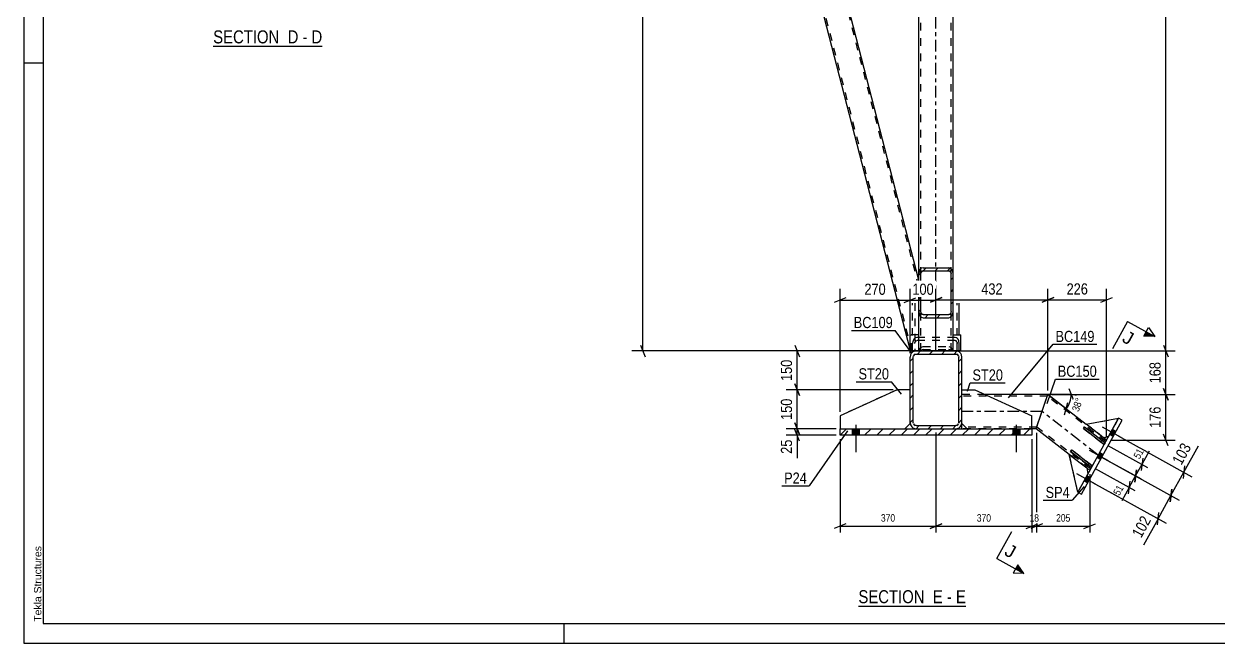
# Model space of a CAD drawing. Header units: millimetres. Extents: x -167 to 1022, y -666 to 175.
# Drawn here: x -166.9 to 140.4, y -666.2 to -507 of the extents above; entities that cross this region are included whole.
import ezdxf

# ---------------------------------------------------------------- set-up
doc = ezdxf.new("R2010")
doc.units = ezdxf.units.MM
doc.linetypes.add('DXK_LINE_DOT2', pattern=[3.9198, 1.9599, -1.9599])
doc.linetypes.add('DXK_LINE_DOT3', pattern=[5.9187, 2.979, -0.9799, 0.9799, -0.9799])
doc.styles.add('Arial', font='ARIAL.TTF', dxfattribs={"height": 0.2})
doc.styles.add('Arial Narrow', font='ARIALN.TTF', dxfattribs={"height": 0.2})

# ---------------------------------------------------------------- blocks, each defined once
blk = doc.blocks.new('Unknown-389677493-14088')
at = {"color": 5, "linetype": 'Continuous'}
for p, q in [((-166.9, 174.83), (-166.9, -666.17)), ((-161.9, 169.83), (-161.9, -661.17)), ((-161.9, -517.17), (-166.9, -517.17)), ((-161.9, -661.17), (1017.1, -661.17)), ((-27.9, -666.17), (-27.9, -661.17)), ((-166.9, -666.17), (1022.1, -666.17))]:
    blk.add_line(p, q, dxfattribs=at)
at = {"color": 174, "linetype": 'Continuous', "style": 'Arial'}
blk.add_text('Tekla Structures', height=1.9102, rotation=90, dxfattribs=at).set_placement((-162.4, -660.67))
blk = doc.blocks.new('Unknown-389677493-15 - 44726')
at = {"color": 6, "linetype": 'Continuous'}
blk.add_line((-118.19, -512.79), (-90.12, -512.79), dxfattribs=at)
at = {"color": 0, "linetype": 'Continuous'}
blk.add_wipeout([(-100.08, -512.04), (-100.08, -508.54), (-118.19, -508.54), (-118.19, -512.04)], dxfattribs=at)
at = {"color": 7, "linetype": 'Continuous', "style": 'Arial Narrow'}
blk.add_text('SECTION ', height=3.34, dxfattribs=at).set_placement((-118.19, -512.04))
at = {"color": 0, "linetype": 'Continuous'}
blk.add_wipeout([(-96.26, -512.04), (-96.26, -508.54), (-99.03, -508.54), (-99.03, -512.04)], dxfattribs=at)
blk.add_wipeout([(-93.94, -512.04), (-93.94, -508.54), (-95.21, -508.54), (-95.21, -512.04)], dxfattribs=at)
at = {"color": 7, "linetype": 'Continuous', "style": 'Arial Narrow'}
blk.add_text('D', height=3.34, dxfattribs=at).set_placement((-99.03, -512.04))
at = {"color": 0, "linetype": 'Continuous'}
blk.add_wipeout([(-90.12, -512.04), (-90.12, -508.54), (-92.89, -508.54), (-92.89, -512.04)], dxfattribs=at)
at = {"color": 7, "linetype": 'Continuous', "style": 'Arial Narrow'}
for s, p in [('D', (-92.89, -512.04)), ('-', (-95.21, -512.04))]:
    blk.add_text(s, height=3.34, dxfattribs=at).set_placement(p)
blk = doc.blocks.new('Unknown-389677493-16 - 45052')
at = {"color": 6, "linetype": 'Continuous'}
blk.add_line((47.81, -656.67), (75.46, -656.67), dxfattribs=at)
at = {"color": 0, "linetype": 'Continuous'}
blk.add_wipeout([(65.92, -655.92), (65.92, -652.42), (47.81, -652.42), (47.81, -655.92)], dxfattribs=at)
at = {"color": 7, "linetype": 'Continuous', "style": 'Arial Narrow'}
blk.add_text('SECTION ', height=3.34, dxfattribs=at).set_placement((47.81, -655.92))
at = {"color": 0, "linetype": 'Continuous'}
blk.add_wipeout([(69.52, -655.92), (69.52, -652.42), (66.97, -652.42), (66.97, -655.92)], dxfattribs=at)
blk.add_wipeout([(71.85, -655.92), (71.85, -652.42), (70.57, -652.42), (70.57, -655.92)], dxfattribs=at)
at = {"color": 7, "linetype": 'Continuous', "style": 'Arial Narrow'}
blk.add_text('E', height=3.34, dxfattribs=at).set_placement((66.97, -655.92))
at = {"color": 0, "linetype": 'Continuous'}
blk.add_wipeout([(75.46, -655.92), (75.46, -652.42), (72.9, -652.42), (72.9, -655.92)], dxfattribs=at)
at = {"color": 7, "linetype": 'Continuous', "style": 'Arial Narrow'}
for s, p in [('-', (70.57, -655.92)), ('E', (72.9, -655.92))]:
    blk.add_text(s, height=3.34, dxfattribs=at).set_placement(p)
blk = doc.blocks.new('Part-389677493-45056 - 45052')
at = {"linetype": 'Continuous'}
h = blk.add_hatch(dxfattribs=at)
h.set_pattern_fill('', scale=0.7, style=0, pattern_type=0)
h.set_pattern_definition([(45, (63.372, -580.9843), (-1.57154, 1.57154), [])])
h.paths.add_polyline_path([(63.37, -571.25), (63.37, -580.98), (63.45, -581.58), (63.68, -582.09), (64.03, -582.42), (64.44, -582.54), (71.11, -582.54), (71.51, -582.42), (71.86, -582.09), (72.09, -581.58), (72.17, -580.98), (72.17, -571.25), (72.09, -570.66), (71.86, -570.15), (71.51, -569.81), (71.11, -569.7), (64.44, -569.7), (64.03, -569.81), (63.68, -570.15), (63.45, -570.66)])
h.paths.add_polyline_path([(64.06, -570.7), (64.23, -570.53), (64.44, -570.47), (71.11, -570.47), (71.31, -570.53), (71.48, -570.7), (71.6, -570.96), (71.64, -571.25), (71.64, -580.98), (71.6, -581.28), (71.48, -581.53), (71.31, -581.7), (71.11, -581.76), (64.44, -581.76), (64.23, -581.7), (64.06, -581.53), (63.95, -581.28), (63.91, -580.98), (63.91, -571.25), (63.95, -570.96)])
at = {"color": 2, "linetype": 'Continuous'}
for p, q in [((63.45, -570.66), (63.37, -571.25)), ((63.37, -580.98), (63.37, -571.25)), ((63.91, -571.25), (63.95, -570.96)), ((63.91, -580.98), (63.91, -571.25)), ((64.44, -569.7), (64.03, -569.81)), ((64.23, -570.53), (64.44, -570.47)), ((64.44, -569.7), (71.11, -569.7)), ((64.44, -570.47), (71.11, -570.47)), ((71.51, -569.81), (71.11, -569.7)), ((71.11, -570.47), (71.31, -570.53)), ((71.6, -570.96), (71.64, -571.25)), ((71.64, -580.98), (71.64, -571.25)), ((72.17, -571.25), (72.09, -570.66)), ((72.17, -580.98), (72.17, -571.25)), ((63.37, -591.08), (63.37, -580.98)), ((63.37, -580.98), (63.45, -581.58)), ((63.95, -581.28), (63.91, -580.98)), ((64.03, -582.42), (64.44, -582.54)), ((64.44, -581.76), (64.23, -581.7)), ((64.44, -581.76), (71.11, -581.76)), ((64.44, -582.54), (71.11, -582.54)), ((71.31, -581.7), (71.11, -581.76)), ((71.11, -582.54), (71.51, -582.42)), ((71.64, -580.98), (71.6, -581.28)), ((72.09, -581.58), (72.17, -580.98)), ((72.17, -591.08), (72.17, -580.98))]:
    blk.add_line(p, q, dxfattribs=at)
at = {"color": 7, "linetype": 'DXK_LINE_DOT2'}
for p, q in [((63.37, -580.98), (63.37, -571.25)), ((63.91, -591.08), (63.91, -571.25)), ((71.64, -591.08), (71.64, -571.25)), ((72.17, -580.98), (72.17, -571.25)), ((63.37, -591.08), (72.17, -591.08)), ((63.43, -591.08), (63.45, -590.94)), ((64.06, -590.98), (64.02, -591.08)), ((64.03, -590.1), (64.44, -589.98)), ((64.23, -590.82), (64.06, -590.98)), ((64.44, -590.76), (64.23, -590.82)), ((64.44, -589.98), (71.11, -589.98)), ((64.44, -590.76), (71.11, -590.76)), ((71.11, -589.98), (71.51, -590.1)), ((71.31, -590.82), (71.11, -590.76)), ((71.48, -590.98), (71.31, -590.82)), ((71.53, -591.08), (71.48, -590.98)), ((72.09, -590.94), (72.11, -591.08))]:
    blk.add_line(p, q, dxfattribs=at)
at = {"color": 2, "linetype": 'Continuous'}
for centre, radius, start, end in [((64.83, -570.98), 1.42, 124.4664, 166.7051), ((64.64, -571.12), 0.709, 124.4664, 166.7051), ((70.91, -571.12), 0.709, 13.2949, 55.5336), ((70.71, -570.98), 1.42, 13.2949, 55.5336), ((64.83, -581.25), 1.42, 193.2949, 235.5336), ((64.64, -581.12), 0.709, 193.2949, 235.5336), ((70.91, -581.12), 0.709, 304.4664, 346.7051), ((70.71, -581.25), 1.42, 304.4664, 346.7051)]:
    blk.add_arc(centre, radius, start, end, dxfattribs=at)
at = {"color": 7, "linetype": 'DXK_LINE_DOT2'}
for centre, start, end in [((64.83, -591.26), 124.4664, 166.7051), ((70.71, -591.26), 13.2949, 55.5336)]:
    blk.add_arc(centre, 1.42, start, end, dxfattribs=at)
blk = doc.blocks.new('Part-389677493-45142 - 45052')
at = {"color": 2, "linetype": 'Continuous'}
for p, q in [((114.74, -608.41), (104.26, -627.37)), ((105.2, -627.89), (115.68, -608.92)), ((115.68, -608.92), (114.74, -608.41)), ((104.26, -627.37), (105.2, -627.89))]:
    blk.add_line(p, q, dxfattribs=at)
blk = doc.blocks.new('Part-389677493-45078 - 45052')
at = {"color": 7, "linetype": 'DXK_LINE_DOT2'}
for p, q in [((61.77, -591.08), (61.77, -578.82)), ((62.31, -578.82), (62.31, -591.08)), ((73.24, -591.08), (73.24, -578.82)), ((61.85, -588.6), (61.77, -589.2)), ((62.31, -589.2), (62.35, -588.9)), ((62.84, -587.64), (62.43, -587.76)), ((62.63, -588.48), (62.84, -588.42)), ((72.71, -587.64), (62.84, -587.64)), ((72.71, -588.42), (62.84, -588.42)), ((73.11, -587.76), (72.71, -587.64)), ((72.71, -588.42), (72.91, -588.48)), ((73.2, -588.9), (73.24, -589.2)), ((73.77, -589.2), (73.69, -588.6)), ((73.77, -591.08), (73.77, -586.98)), ((62.31, -591.08), (61.77, -591.08)), ((73.77, -591.08), (73.24, -591.08))]:
    blk.add_line(p, q, dxfattribs=at)
at = {"color": 2, "linetype": 'Continuous'}
blk.add_line((73.77, -586.98), (73.77, -578.82), dxfattribs=at)
at = {"color": 7, "linetype": 'DXK_LINE_DOT2'}
for centre, radius, start, end in [((63.23, -588.93), 1.42, 124.4664, 166.7051), ((63.04, -589.06), 0.709, 124.4664, 166.7051), ((72.51, -589.06), 0.709, 13.2949, 55.5336), ((72.31, -588.93), 1.42, 13.2949, 55.5336)]:
    blk.add_arc(centre, radius, start, end, dxfattribs=at)
blk = doc.blocks.new('Part-389677493-45132 - 45052')
at = {"color": 7, "linetype": 'DXK_LINE_DOT2'}
for p, q in [((80.41, -602.28), (74.44, -602.28)), ((74.44, -602.34), (74.44, -602.28)), ((74.44, -609.75), (74.44, -602.28)), ((96.44, -602.68), (74.44, -602.68)), ((74.44, -610.84), (74.44, -610.28)), ((93.7, -610.68), (74.44, -610.68)), ((92.44, -611.08), (74.44, -611.08))]:
    blk.add_line(p, q, dxfattribs=at)
at = {"color": 2, "linetype": 'Continuous'}
for p, q in [((96.58, -602.28), (80.41, -602.28)), ((93.57, -611.08), (96.58, -602.28)), ((74.44, -610.28), (74.44, -609.75)), ((74.44, -611.02), (74.44, -610.28)), ((74.44, -611.08), (74.44, -611.02)), ((93.57, -611.08), (92.44, -611.08))]:
    blk.add_line(p, q, dxfattribs=at)
at = {"color": 7, "linetype": 'DXK_LINE_DOT3'}
blk.add_line((95.07, -606.68), (74.44, -606.68), dxfattribs=at)
blk = doc.blocks.new('Part-389677493-45068 - 45052')
at = {"color": 7, "linetype": 'DXK_LINE_DOT2'}
for p, q in [((72.17, -398.41), (63.37, -398.41)), ((63.37, -418.24), (63.37, -398.41)), ((63.91, -591.08), (63.91, -398.41)), ((71.64, -591.08), (71.64, -398.41)), ((72.17, -418.24), (72.17, -398.41)), ((63.37, -591.08), (63.37, -571.25)), ((72.17, -591.08), (72.17, -571.25)), ((72.17, -591.08), (63.37, -591.08))]:
    blk.add_line(p, q, dxfattribs=at)
at = {"color": 7, "linetype": 'DXK_LINE_DOT3'}
blk.add_line((67.77, -591.08), (67.77, -398.41), dxfattribs=at)
at = {"color": 2, "linetype": 'Continuous'}
for p, q in [((63.37, -571.25), (63.37, -418.24)), ((72.17, -571.25), (72.17, -418.24))]:
    blk.add_line(p, q, dxfattribs=at)
blk = doc.blocks.new('Part-389677493-45131 - 45052')
at = {"linetype": 'Continuous'}
h = blk.add_hatch(dxfattribs=at)
h.set_pattern_fill('', scale=0.7, style=0, pattern_type=0)
h.set_pattern_definition([(45, (43.1054, -612.7451), (-1.57154, 1.57154), [])])
h.paths.add_polyline_path([(43.11, -611.08), (43.11, -612.75), (92.44, -612.75), (92.44, -611.08)])
at = {"color": 2, "linetype": 'Continuous'}
for p, q in [((43.11, -612.75), (43.11, -611.08)), ((43.11, -611.08), (92.44, -611.08)), ((92.44, -611.08), (92.44, -612.75)), ((92.44, -612.75), (43.11, -612.75))]:
    blk.add_line(p, q, dxfattribs=at)
blk = doc.blocks.new('Part-389677493-45133 - 45052')
at = {"color": 2, "linetype": 'Continuous'}
for p, q in [((93.84, -610.28), (96.58, -602.28)), ((96.58, -602.28), (106.39, -609.9)), ((93.57, -611.08), (93.59, -611.02)), ((102.08, -617.7), (93.57, -611.08)), ((93.59, -611.02), (93.84, -610.28)), ((111.66, -613.99), (110.87, -613.38)), ((107.35, -621.79), (106.56, -621.17))]:
    blk.add_line(p, q, dxfattribs=at)
at = {"color": 7, "linetype": 'DXK_LINE_DOT2'}
for p, q in [((111.46, -614.35), (96.44, -602.68)), ((93.84, -610.28), (93.65, -610.84)), ((107.55, -621.43), (93.7, -610.68)), ((110.87, -613.38), (106.39, -609.9)), ((107.35, -621.79), (111.66, -613.99)), ((106.56, -621.17), (102.08, -617.7))]:
    blk.add_line(p, q, dxfattribs=at)
at = {"color": 7, "linetype": 'DXK_LINE_DOT3'}
blk.add_line((109.5, -617.89), (95.07, -606.68), dxfattribs=at)
blk = doc.blocks.new('Part-389677493-45134 - 45052')
at = {"color": 2, "linetype": 'Continuous'}
for p, q in [((106.39, -609.9), (114.74, -608.41)), ((110.87, -613.38), (106.39, -609.9)), ((112.14, -613.12), (114.74, -608.41)), ((110.87, -613.38), (112.14, -613.12))]:
    blk.add_line(p, q, dxfattribs=at)
blk = doc.blocks.new('Part-389677493-45135 - 45052')
at = {"color": 2, "linetype": 'Continuous'}
for p, q in [((104.26, -627.37), (102.08, -617.7)), ((102.08, -617.7), (106.56, -621.17)), ((106.86, -622.66), (104.26, -627.37)), ((106.56, -621.17), (106.86, -622.66))]:
    blk.add_line(p, q, dxfattribs=at)
blk = doc.blocks.new('Part-389677493-45136 - 45052')
at = {"color": 7, "linetype": 'DXK_LINE_DOT2'}
for p, q in [((106.39, -609.9), (114.74, -608.41)), ((110.87, -613.38), (106.39, -609.9)), ((114.74, -608.41), (112.14, -613.12)), ((112.14, -613.12), (110.87, -613.38))]:
    blk.add_line(p, q, dxfattribs=at)
blk = doc.blocks.new('Part-389677493-45137 - 45052')
at = {"color": 7, "linetype": 'DXK_LINE_DOT2'}
for p, q in [((102.08, -617.7), (106.56, -621.17)), ((104.26, -627.37), (102.08, -617.7)), ((106.86, -622.66), (104.26, -627.37)), ((106.56, -621.17), (106.86, -622.66))]:
    blk.add_line(p, q, dxfattribs=at)
blk = doc.blocks.new('Part-389677493-45138 - 45052')
at = {"color": 7, "linetype": 'DXK_LINE_DOT2'}
for p, q in [((106.01, -610.59), (105.69, -611.01)), ((105.69, -611.01), (110.95, -615.1)), ((111.28, -614.68), (106.01, -610.59)), ((110.16, -614.48), (110.49, -614.06)), ((110.95, -615.1), (111.28, -614.68))]:
    blk.add_line(p, q, dxfattribs=at)
blk = doc.blocks.new('Part-389677493-45139 - 45052')
at = {"color": 7, "linetype": 'DXK_LINE_DOT2'}
for p, q in [((102.72, -616.54), (102.4, -616.96)), ((102.4, -616.96), (107.66, -621.05)), ((107.99, -620.63), (102.72, -616.54)), ((106.87, -620.44), (107.2, -620.02)), ((107.66, -621.05), (107.99, -620.63))]:
    blk.add_line(p, q, dxfattribs=at)
blk = doc.blocks.new('Part-389677493-45140 - 45052')
at = {"color": 2, "linetype": 'Continuous'}
for p, q in [((105.69, -611.01), (106.01, -610.59)), ((110.95, -615.1), (105.69, -611.01)), ((106.01, -610.59), (111.28, -614.68)), ((111.28, -614.68), (110.95, -615.1))]:
    blk.add_line(p, q, dxfattribs=at)
at = {"color": 7, "linetype": 'DXK_LINE_DOT2'}
blk.add_line((110.16, -614.48), (110.49, -614.06), dxfattribs=at)
blk = doc.blocks.new('Part-389677493-45141 - 45052')
at = {"color": 2, "linetype": 'Continuous'}
for p, q in [((102.4, -616.96), (102.72, -616.54)), ((107.66, -621.05), (102.4, -616.96)), ((102.72, -616.54), (107.99, -620.63)), ((107.99, -620.63), (107.66, -621.05))]:
    blk.add_line(p, q, dxfattribs=at)
at = {"color": 7, "linetype": 'DXK_LINE_DOT2'}
blk.add_line((106.87, -620.44), (107.2, -620.02), dxfattribs=at)
blk = doc.blocks.new('Part-389677493-45143 - 45052')
at = {"color": 2, "linetype": 'Continuous'}
for p, q in [((74.44, -601.08), (77.77, -601.08)), ((77.77, -601.08), (92.44, -607.75)), ((92.44, -611.08), (92.44, -607.75)), ((74.44, -609.75), (74.44, -609.48)), ((75.77, -611.08), (74.44, -609.75))]:
    blk.add_line(p, q, dxfattribs=at)
at = {"color": 7, "linetype": 'DXK_LINE_DOT2'}
for p, q in [((74.44, -609.48), (74.44, -601.08)), ((92.44, -611.08), (75.77, -611.08))]:
    blk.add_line(p, q, dxfattribs=at)
blk = doc.blocks.new('Part-389677493-45146 - 45052')
at = {"color": 2, "linetype": 'Continuous'}
for p, q in [((57.77, -601.08), (43.11, -607.75)), ((61.11, -601.08), (57.77, -601.08)), ((43.11, -607.75), (43.11, -611.08)), ((61.11, -609.75), (59.77, -611.08)), ((61.11, -609.48), (61.11, -609.75))]:
    blk.add_line(p, q, dxfattribs=at)
at = {"color": 7, "linetype": 'DXK_LINE_DOT2'}
for p, q in [((61.11, -609.48), (61.11, -601.08)), ((43.11, -611.08), (59.77, -611.08))]:
    blk.add_line(p, q, dxfattribs=at)
blk = doc.blocks.new('Bolt-389677493-45224 - 45052')
at = {"linetype": 'Continuous'}
blk.add_hatch(color=1, dxfattribs=at).paths.add_polyline_path([(46.21, -612.75), (48.01, -612.75), (48.01, -611.08), (46.21, -611.08)])
blk.add_hatch(color=1, dxfattribs=at).paths.add_polyline_path([(46.21, -612.75), (48.01, -612.75), (48.01, -611.08), (46.21, -611.08)])
blk.add_hatch(color=1, dxfattribs=at).paths.add_polyline_path([(46.21, -612.75), (48.01, -612.75), (48.01, -611.08), (46.21, -611.08)])
at = {"color": 1, "linetype": 'Continuous'}
for p, q in [((46.21, -611.08), (46.21, -612.75)), ((46.21, -611.08), (46.21, -612.75)), ((46.21, -611.08), (46.21, -612.75)), ((47.11, -610.08), (47.11, -617.08)), ((47.11, -610.08), (47.11, -617.08)), ((47.11, -610.08), (47.11, -617.08)), ((48.01, -611.08), (48.01, -612.75)), ((48.01, -611.08), (48.01, -612.75)), ((48.01, -611.08), (48.01, -612.75))]:
    blk.add_line(p, q, dxfattribs=at)
blk = doc.blocks.new('Part-389677493-45160 - 45052')
at = {"color": 2, "linetype": 'Continuous'}
for p, q in [((72.17, -586.98), (74.17, -586.98)), ((74.17, -591.08), (74.17, -586.98)), ((74.17, -591.08), (72.84, -591.08))]:
    blk.add_line(p, q, dxfattribs=at)
at = {"color": 7, "linetype": 'DXK_LINE_DOT2'}
for p, q in [((72.17, -591.08), (72.17, -586.98)), ((72.84, -591.08), (72.17, -591.08))]:
    blk.add_line(p, q, dxfattribs=at)
blk = doc.blocks.new('Part-389677493-45161 - 45052')
at = {"color": 7, "linetype": 'DXK_LINE_DOT2'}
for p, q in [((61.37, -591.08), (61.37, -586.98)), ((63.37, -586.98), (61.37, -586.98)), ((63.37, -591.08), (63.37, -586.98)), ((63.37, -591.08), (61.37, -591.08))]:
    blk.add_line(p, q, dxfattribs=at)
blk = doc.blocks.new('Bolt-389677493-45225 - 45052')
at = {"linetype": 'Continuous'}
blk.add_hatch(color=1, dxfattribs=at).paths.add_polyline_path([(87.54, -612.75), (89.34, -612.75), (89.34, -611.08), (87.54, -611.08)])
blk.add_hatch(color=1, dxfattribs=at).paths.add_polyline_path([(87.54, -612.75), (89.34, -612.75), (89.34, -611.08), (87.54, -611.08)])
blk.add_hatch(color=1, dxfattribs=at).paths.add_polyline_path([(87.54, -612.75), (89.34, -612.75), (89.34, -611.08), (87.54, -611.08)])
at = {"color": 1, "linetype": 'Continuous'}
for p, q in [((87.54, -611.08), (87.54, -612.75)), ((87.54, -611.08), (87.54, -612.75)), ((87.54, -611.08), (87.54, -612.75)), ((88.44, -610.08), (88.44, -617.08)), ((88.44, -610.08), (88.44, -617.08)), ((88.44, -610.08), (88.44, -617.08)), ((89.34, -611.08), (89.34, -612.75)), ((89.34, -611.08), (89.34, -612.75)), ((89.34, -611.08), (89.34, -612.75))]:
    blk.add_line(p, q, dxfattribs=at)
blk = doc.blocks.new('Part-389677493-63100 - 45052')
at = {"color": 2, "linetype": 'Continuous'}
for p, q in [((19.05, -401.1), (13.52, -403.12)), ((63.37, -572.9), (19.05, -401.1)), ((12.76, -403.39), (12.82, -403.37)), ((61.18, -591.08), (12.76, -403.39)), ((12.82, -403.37), (13.52, -403.12)), ((61.18, -591.08), (62.71, -591.08))]:
    blk.add_line(p, q, dxfattribs=at)
at = {"color": 7, "linetype": 'DXK_LINE_DOT2'}
for p, q in [((63.37, -574.5), (18.68, -401.24)), ((19, -401.12), (19.05, -401.1)), ((12.98, -403.31), (13.52, -403.12)), ((13.17, -403.25), (13.14, -403.26)), ((13.14, -403.26), (13.17, -403.25)), ((61.59, -591.08), (13.14, -403.26)), ((13.23, -403.22), (13.17, -403.25)), ((63.37, -591.08), (63.37, -572.9)), ((62.71, -591.08), (63.37, -591.08))]:
    blk.add_line(p, q, dxfattribs=at)
blk = doc.blocks.new('Bolt-389677493-45226 - 45052')
at = {"linetype": 'Continuous'}
for points in [[(113.39, -613.07), (114.1, -611.78), (113.16, -611.27), (112.45, -612.55)], [(113.39, -613.07), (114.1, -611.78), (113.16, -611.27), (112.45, -612.55)], [(113.39, -613.07), (114.1, -611.78), (113.16, -611.27), (112.45, -612.55)], [(110.1, -619.02), (110.81, -617.74), (109.87, -617.22), (109.17, -618.5)], [(110.1, -619.02), (110.81, -617.74), (109.87, -617.22), (109.17, -618.5)], [(106.78, -625.03), (107.49, -623.75), (106.55, -623.23), (105.84, -624.51)], [(106.78, -625.03), (107.49, -623.75), (106.55, -623.23), (105.84, -624.51)], [(106.78, -625.03), (107.49, -623.75), (106.55, -623.23), (105.84, -624.51)]]:
    blk.add_hatch(color=1, dxfattribs=at).paths.add_polyline_path(points)
at = {"color": 1, "linetype": 'Continuous'}
for p, q in [((115.43, -613.36), (110.59, -610.68)), ((115.43, -613.36), (110.59, -610.68)), ((115.43, -613.36), (110.59, -610.68)), ((114.1, -611.78), (113.16, -611.27)), ((114.1, -611.78), (113.16, -611.27)), ((114.1, -611.78), (113.16, -611.27)), ((113.39, -613.07), (112.45, -612.55)), ((113.39, -613.07), (112.45, -612.55)), ((113.39, -613.07), (112.45, -612.55)), ((112.15, -619.31), (107.3, -616.64)), ((112.15, -619.31), (107.3, -616.64)), ((110.81, -617.74), (109.87, -617.22)), ((110.81, -617.74), (109.87, -617.22)), ((110.1, -619.02), (109.17, -618.5)), ((110.1, -619.02), (109.17, -618.5)), ((108.83, -625.32), (103.98, -622.65)), ((108.83, -625.32), (103.98, -622.65)), ((108.83, -625.32), (103.98, -622.65)), ((107.49, -623.75), (106.55, -623.23)), ((107.49, -623.75), (106.55, -623.23)), ((107.49, -623.75), (106.55, -623.23)), ((106.78, -625.03), (105.84, -624.51)), ((106.78, -625.03), (105.84, -624.51)), ((106.78, -625.03), (105.84, -624.51))]:
    blk.add_line(p, q, dxfattribs=at)
blk = doc.blocks.new('Part-389677493-45164 - 45052')
at = {"linetype": 'Continuous'}
h = blk.add_hatch(dxfattribs=at)
h.set_pattern_fill('', scale=0.7, style=0, pattern_type=0)
h.set_pattern_definition([(45, (61.1054, -609.4785), (-1.57154, 1.57154), [])])
h.paths.add_polyline_path([(61.11, -592.68), (61.11, -609.48), (61.23, -610.09), (61.57, -610.61), (62.09, -610.96), (62.71, -611.08), (72.84, -611.08), (73.45, -610.96), (73.97, -610.61), (74.32, -610.09), (74.44, -609.48), (74.44, -592.68), (74.32, -592.07), (73.97, -591.55), (73.45, -591.2), (72.84, -591.08), (62.71, -591.08), (62.09, -591.2), (61.57, -591.55), (61.23, -592.07)])
h.paths.add_polyline_path([(62.14, -592.11), (62.4, -591.94), (62.71, -591.88), (72.84, -591.88), (73.14, -591.94), (73.4, -592.11), (73.58, -592.37), (73.64, -592.68), (73.64, -609.48), (73.58, -609.78), (73.4, -610.04), (73.14, -610.22), (72.84, -610.28), (62.71, -610.28), (62.4, -610.22), (62.14, -610.04), (61.97, -609.78), (61.91, -609.48), (61.91, -592.68), (61.97, -592.37)])
at = {"color": 2, "linetype": 'Continuous'}
for p, q in [((61.23, -592.07), (61.11, -592.68)), ((61.11, -609.48), (61.11, -592.68)), ((61.91, -592.68), (61.97, -592.37)), ((61.91, -609.48), (61.91, -592.68)), ((62.71, -591.08), (62.09, -591.2)), ((62.4, -591.94), (62.71, -591.88)), ((62.71, -591.08), (72.84, -591.08)), ((62.71, -591.88), (72.84, -591.88)), ((73.45, -591.2), (72.84, -591.08)), ((72.84, -591.88), (73.14, -591.94)), ((73.58, -592.37), (73.64, -592.68)), ((73.64, -609.48), (73.64, -592.68)), ((74.44, -592.68), (74.32, -592.07)), ((74.44, -609.48), (74.44, -592.68)), ((61.11, -609.48), (61.23, -610.09)), ((61.97, -609.78), (61.91, -609.48)), ((62.09, -610.96), (62.71, -611.08)), ((62.71, -610.28), (62.4, -610.22)), ((62.71, -610.28), (72.84, -610.28)), ((62.71, -611.08), (72.84, -611.08)), ((73.14, -610.22), (72.84, -610.28)), ((72.84, -611.08), (73.45, -610.96)), ((73.64, -609.48), (73.58, -609.78)), ((74.32, -610.09), (74.44, -609.48))]:
    blk.add_line(p, q, dxfattribs=at)
for centre, radius, start, end in [((62.71, -592.68), 1.6, 112.5, 157.5), ((62.71, -592.68), 0.8, 112.5, 157.5), ((72.84, -592.68), 0.8, 22.5, 67.5), ((72.84, -592.68), 1.6, 22.5, 67.5), ((62.71, -609.48), 1.6, 202.5, 247.5), ((62.71, -609.48), 0.8, 202.5, 247.5), ((72.84, -609.48), 0.8, 292.5, 337.5), ((72.84, -609.48), 1.6, 292.5, 337.5)]:
    blk.add_arc(centre, radius, start, end, dxfattribs=at)
blk = doc.blocks.new('Part-389677493-56589 - 45052')
at = {"color": 7, "linetype": 'DXK_LINE_DOT2'}
for p, q in [((57.77, -601.08), (43.11, -607.75)), ((61.11, -601.08), (57.77, -601.08)), ((61.11, -609.75), (61.11, -601.08)), ((43.11, -607.75), (43.11, -611.08)), ((43.11, -611.08), (59.77, -611.08)), ((59.77, -611.08), (61.11, -609.75))]:
    blk.add_line(p, q, dxfattribs=at)
blk = doc.blocks.new('StraightDimension-389677493-48959 - 45052')
at = {"color": 7, "linetype": 'Continuous'}
for p, q in [((31.48, -589.58), (32.68, -592.58)), ((61.71, -591.08), (29.23, -591.08)), ((32.08, -601.08), (32.08, -591.08)), ((56.77, -601.08), (29.23, -601.08)), ((32.68, -602.58), (31.48, -599.58))]:
    blk.add_line(p, q, dxfattribs=at)
at = {"color": 0}
blk.add_wipeout([(31.33, -592.74), (27.13, -592.74), (27.13, -599.42), (31.33, -599.42)], dxfattribs=at)
at = {"color": 3, "style": 'Arial Narrow'}
blk.add_text('150', height=2.863, rotation=90.0002, dxfattribs=at).set_placement((30.73, -598.82))
blk = doc.blocks.new('StraightDimension-389677493-48960 - 45052')
at = {"color": 7, "linetype": 'Continuous'}
for p, q in [((56.77, -601.08), (29.23, -601.08)), ((31.48, -599.58), (32.68, -602.58)), ((32.08, -611.08), (32.08, -601.08)), ((42.11, -611.08), (29.23, -611.08)), ((32.68, -612.58), (31.48, -609.58))]:
    blk.add_line(p, q, dxfattribs=at)
at = {"color": 0}
blk.add_wipeout([(31.33, -602.74), (27.13, -602.74), (27.13, -609.42), (31.33, -609.42)], dxfattribs=at)
at = {"color": 3, "style": 'Arial Narrow'}
blk.add_text('150', height=2.863, rotation=90.0002, dxfattribs=at).set_placement((30.73, -608.82))
blk = doc.blocks.new('StraightDimension-389677493-48961 - 45052')
at = {"color": 7, "linetype": 'Continuous'}
for p, q in [((42.11, -611.08), (29.23, -611.08)), ((31.48, -609.58), (32.68, -612.58)), ((32.68, -614.25), (31.48, -611.25)), ((32.08, -612.75), (32.08, -611.08)), ((42.11, -612.75), (29.23, -612.75))]:
    blk.add_line(p, q, dxfattribs=at)
at = {"color": 0}
blk.add_wipeout([(31.33, -613.27), (27.13, -613.27), (27.13, -618.13), (31.33, -618.13)], dxfattribs=at)
at = {"color": 7, "linetype": 'Continuous'}
blk.add_line((32.08, -612.75), (32.08, -618.65), dxfattribs=at)
blk.add_line((32.08, -612.75), (32.08, -618.65), dxfattribs=at)
at = {"color": 3, "style": 'Arial Narrow'}
blk.add_text('25', height=2.863, rotation=90.0002, dxfattribs=at).set_placement((30.73, -617.53))
blk = doc.blocks.new('StraightDimension-389677493-49103 - 45052')
at = {"color": 7, "linetype": 'Continuous'}
for p, q in [((59.61, -578.61), (62.61, -577.41)), ((61.11, -591.68), (61.11, -575.16)), ((69.27, -577.41), (66.27, -578.61)), ((67.77, -590.08), (67.77, -575.16)), ((61.11, -578.01), (67.77, -578.01))]:
    blk.add_line(p, q, dxfattribs=at)
at = {"color": 0}
blk.add_wipeout([(67.78, -577.26), (67.78, -573.06), (61.1, -573.06), (61.1, -577.26)], dxfattribs=at)
at = {"color": 3, "style": 'Arial Narrow'}
blk.add_text('100', height=2.863, dxfattribs=at).set_placement((61.7, -576.66))
blk = doc.blocks.new('StraightDimension-389677493-49104 - 45052')
at = {"color": 7, "linetype": 'Continuous'}
for p, q in [((44.61, -577.41), (41.61, -578.61)), ((43.11, -606.75), (43.11, -575.16)), ((59.61, -578.61), (62.61, -577.41)), ((61.11, -591.68), (61.11, -575.16)), ((43.11, -578.01), (61.11, -578.01))]:
    blk.add_line(p, q, dxfattribs=at)
at = {"color": 0}
blk.add_wipeout([(55.45, -577.26), (55.45, -573.06), (48.76, -573.06), (48.76, -577.26)], dxfattribs=at)
at = {"color": 3, "style": 'Arial Narrow'}
blk.add_text('270', height=2.863, dxfattribs=at).set_placement((49.36, -576.66))
blk = doc.blocks.new('StraightDimension-389677493-49217 - 45052')
at = {"color": 7, "linetype": 'Continuous'}
for p, q in [((98.08, -577.34), (95.08, -578.54)), ((96.58, -601.28), (96.58, -575.09)), ((110.16, -578.54), (113.16, -577.34)), ((111.66, -612.99), (111.66, -575.09)), ((96.58, -577.94), (111.66, -577.94))]:
    blk.add_line(p, q, dxfattribs=at)
at = {"color": 0}
blk.add_wipeout([(107.46, -577.19), (107.46, -572.99), (100.78, -572.99), (100.78, -577.19)], dxfattribs=at)
at = {"color": 3, "style": 'Arial Narrow'}
blk.add_text('226', height=2.863, dxfattribs=at).set_placement((101.38, -576.59))
blk = doc.blocks.new('StraightDimension-389677493-49218 - 45052')
at = {"color": 7, "linetype": 'Continuous'}
for p, q in [((69.27, -577.34), (66.27, -578.54)), ((67.77, -589.76), (67.77, -575.09)), ((95.08, -578.54), (98.08, -577.34)), ((96.58, -601.28), (96.58, -575.09)), ((67.77, -577.94), (96.58, -577.94))]:
    blk.add_line(p, q, dxfattribs=at)
at = {"color": 0}
blk.add_wipeout([(85.52, -577.19), (85.52, -572.99), (78.83, -572.99), (78.83, -577.19)], dxfattribs=at)
at = {"color": 3, "style": 'Arial Narrow'}
blk.add_text('432', height=2.863, dxfattribs=at).set_placement((79.43, -576.59))
blk = doc.blocks.new('AngleDimension-389677493-49290 - 45052')
at = {"color": 7, "linetype": 'Continuous'}
for p, q in [((101.94, -600.78), (103.14, -603.78)), ((102.54, -602.28), (96.58, -602.28)), ((101.29, -605.94), (96.58, -602.28)), ((97.58, -602.28), (102.54, -602.28)), ((100.84, -607.49), (101.73, -604.38))]:
    blk.add_line(p, q, dxfattribs=at)
blk.add_arc((96.58, -602.28), 5.96, 322.1524, 0, dxfattribs=at)
at = {"color": 0}
blk.add_wipeout([(106.13, -603.28), (103.49, -602.37), (102.09, -606.44), (104.74, -607.35)], dxfattribs=at)
at = {"color": 3, "style": 'Arial Narrow'}
blk.add_text('38°', height=1.909, rotation=71.0754, dxfattribs=at).set_placement((104.49, -606.84))
blk = doc.blocks.new('StraightDimension-389677493-49536 - 45052')
at = {"color": 7, "linetype": 'Continuous'}
for p, q in [((111.99, -615.37), (122.19, -621.01)), ((110.38, -618.37), (120.54, -623.99)), ((119.14, -623.22), (120.79, -620.23)), ((120.99, -618.63), (120.59, -621.84)), ((118.94, -624.82), (119.34, -621.61))]:
    blk.add_line(p, q, dxfattribs=at)
at = {"color": 0}
blk.add_wipeout([(121.87, -616.73), (119.42, -615.38), (117.85, -618.21), (120.3, -619.56)], dxfattribs=at)
at = {"color": 7, "linetype": 'Continuous'}
blk.add_line((120.79, -620.23), (122.69, -616.79), dxfattribs=at)
blk.add_line((120.79, -620.23), (122.69, -616.79), dxfattribs=at)
at = {"color": 3, "style": 'Arial Narrow'}
blk.add_text('51', height=1.909, rotation=61.083, dxfattribs=at).set_placement((120.14, -619.02))
blk = doc.blocks.new('StraightDimension-389677493-49537 - 45052')
at = {"color": 7, "linetype": 'Continuous'}
for p, q in [((110.38, -618.37), (120.54, -623.99)), ((108.7, -621.32), (118.9, -626.96)), ((117.5, -626.19), (119.14, -623.22)), ((119.34, -621.61), (118.94, -624.82)), ((117.3, -627.79), (117.7, -624.58))]:
    blk.add_line(p, q, dxfattribs=at)
at = {"color": 0}
blk.add_wipeout([(116.67, -626.13), (114.22, -624.78), (112.66, -627.61), (115.11, -628.96)], dxfattribs=at)
at = {"color": 7, "linetype": 'Continuous'}
blk.add_line((117.5, -626.19), (115.6, -629.63), dxfattribs=at)
blk.add_line((117.5, -626.19), (115.6, -629.63), dxfattribs=at)
at = {"color": 3, "style": 'Arial Narrow'}
blk.add_text('51', height=1.909, rotation=61.083, dxfattribs=at).set_placement((114.95, -628.42))
blk = doc.blocks.new('StraightDimension-389677493-49614 - 45052')
at = {"color": 7, "linetype": 'Continuous'}
for p, q in [((127.52, -380.2), (126.32, -377.2)), ((75.44, -378.7), (129.32, -378.7)), ((126.92, -591.08), (126.92, -378.7)), ((126.32, -589.58), (127.52, -592.58)), ((73.84, -591.08), (129.32, -591.08))]:
    blk.add_line(p, q, dxfattribs=at)
at = {"color": 0}
blk.add_wipeout([(126.17, -480.63), (121.97, -480.63), (121.97, -489.15), (126.17, -489.15)], dxfattribs=at)
at = {"color": 3, "style": 'Arial Narrow'}
blk.add_text('3186', height=2.863, rotation=90.0002, dxfattribs=at).set_placement((125.57, -488.55))
blk = doc.blocks.new('StraightDimension-389677493-49615 - 45052')
at = {"color": 7, "linetype": 'Continuous'}
for p, q in [((126.32, -589.58), (127.52, -592.58)), ((73.84, -591.08), (129.32, -591.08)), ((126.92, -602.28), (126.92, -591.08)), ((127.52, -603.78), (126.32, -600.78)), ((97.58, -602.28), (129.32, -602.28))]:
    blk.add_line(p, q, dxfattribs=at)
at = {"color": 0}
blk.add_wipeout([(126.17, -593.34), (121.97, -593.34), (121.97, -600.02), (126.17, -600.02)], dxfattribs=at)
at = {"color": 3, "style": 'Arial Narrow'}
blk.add_text('168', height=2.863, rotation=90.0002, dxfattribs=at).set_placement((125.57, -599.42))
blk = doc.blocks.new('StraightDimension-389677493-49616 - 45052')
at = {"color": 7, "linetype": 'Continuous'}
for p, q in [((126.32, -600.78), (127.52, -603.78)), ((97.58, -602.28), (129.32, -602.28)), ((126.92, -613.99), (126.92, -602.28)), ((112.66, -613.99), (129.32, -613.99)), ((127.52, -615.49), (126.32, -612.49))]:
    blk.add_line(p, q, dxfattribs=at)
at = {"color": 0}
blk.add_wipeout([(126.17, -604.79), (121.97, -604.79), (121.97, -611.48), (126.17, -611.48)], dxfattribs=at)
at = {"color": 3, "style": 'Arial Narrow'}
blk.add_text('176', height=2.863, rotation=90.0002, dxfattribs=at).set_placement((125.57, -610.88))
blk = doc.blocks.new('StraightDimension-389677493-49989 - 45052')
at = {"color": 7, "linetype": 'Continuous'}
for p, q in [((93.67, -612.16), (93.67, -637.71)), ((107.35, -622.79), (107.35, -637.71)), ((95.17, -635.51), (92.17, -636.71)), ((105.85, -636.71), (108.85, -635.51)), ((93.67, -636.11), (107.35, -636.11))]:
    blk.add_line(p, q, dxfattribs=at)
at = {"color": 0}
blk.add_wipeout([(102.74, -635.36), (102.74, -632.56), (98.28, -632.56), (98.28, -635.36)], dxfattribs=at)
at = {"color": 3, "style": 'Arial Narrow'}
blk.add_text('205', height=1.909, dxfattribs=at).set_placement((98.68, -634.96))
blk = doc.blocks.new('StraightDimension-389677493-49990 - 45052')
at = {"color": 7, "linetype": 'Continuous'}
for p, q in [((92.44, -613.75), (92.44, -637.71)), ((93.67, -612.16), (93.67, -637.71)), ((90.94, -636.71), (93.94, -635.51)), ((95.17, -635.51), (92.17, -636.71)), ((92.44, -636.11), (93.67, -636.11))]:
    blk.add_line(p, q, dxfattribs=at)
at = {"color": 0}
blk.add_wipeout([(94.67, -635.36), (94.67, -632.56), (91.44, -632.56), (91.44, -635.36)], dxfattribs=at)
at = {"color": 3, "style": 'Arial Narrow'}
blk.add_text('18', height=1.909, dxfattribs=at).set_placement((91.84, -634.96))
blk = doc.blocks.new('StraightDimension-389677493-49991 - 45052')
at = {"color": 7, "linetype": 'Continuous'}
for p, q in [((67.77, -612.08), (67.77, -637.71)), ((92.44, -613.75), (92.44, -637.71)), ((69.27, -635.51), (66.27, -636.71)), ((90.94, -636.71), (93.94, -635.51)), ((67.77, -636.11), (92.44, -636.11))]:
    blk.add_line(p, q, dxfattribs=at)
at = {"color": 0}
blk.add_wipeout([(82.33, -635.36), (82.33, -632.56), (77.88, -632.56), (77.88, -635.36)], dxfattribs=at)
at = {"color": 3, "style": 'Arial Narrow'}
blk.add_text('370', height=1.909, dxfattribs=at).set_placement((78.28, -634.96))
blk = doc.blocks.new('StraightDimension-389677493-49992 - 45052')
at = {"color": 7, "linetype": 'Continuous'}
for p, q in [((43.11, -613.75), (43.11, -637.71)), ((67.77, -612.08), (67.77, -637.71)), ((44.61, -635.51), (41.61, -636.71)), ((66.27, -636.71), (69.27, -635.51)), ((43.11, -636.11), (67.77, -636.11))]:
    blk.add_line(p, q, dxfattribs=at)
at = {"color": 0}
blk.add_wipeout([(57.67, -635.36), (57.67, -632.56), (53.21, -632.56), (53.21, -635.36)], dxfattribs=at)
at = {"color": 3, "style": 'Arial Narrow'}
blk.add_text('370', height=1.909, dxfattribs=at).set_placement((53.61, -634.96))
blk = doc.blocks.new('StraightDimension-389677493-76611 - 45052')
at = {"color": 7, "linetype": 'Continuous'}
for p, q in [((-7.06, -404.89), (-8.26, -401.89)), ((11.76, -403.39), (-10.51, -403.39)), ((-7.66, -591.08), (-7.66, -403.39)), ((-8.26, -589.58), (-7.06, -592.58)), ((60.18, -591.08), (-10.51, -591.08))]:
    blk.add_line(p, q, dxfattribs=at)
at = {"color": 0}
blk.add_wipeout([(-8.41, -492.98), (-12.61, -492.98), (-12.61, -501.49), (-8.41, -501.49)], dxfattribs=at)
at = {"color": 3, "style": 'Arial Narrow'}
blk.add_text('2815', height=2.863, rotation=90.0002, dxfattribs=at).set_placement((-9.01, -500.89))
blk = doc.blocks.new('StraightDimension-389677493-79040 - 45052')
at = {"color": 7, "linetype": 'Continuous'}
for p, q in [((114.62, -612.91), (133.64, -623.42)), ((110.38, -618.37), (130.33, -629.4)), ((131.74, -620.65), (131.33, -623.86)), ((128.23, -628.24), (131.53, -622.26)), ((128.03, -629.84), (128.43, -626.63))]:
    blk.add_line(p, q, dxfattribs=at)
at = {"color": 0}
blk.add_wipeout([(134.36, -615.58), (130.69, -613.55), (127.46, -619.4), (131.13, -621.43)], dxfattribs=at)
at = {"color": 7, "linetype": 'Continuous'}
blk.add_line((131.53, -622.26), (135.28, -615.49), dxfattribs=at)
blk.add_line((131.53, -622.26), (135.28, -615.49), dxfattribs=at)
at = {"color": 3, "style": 'Arial Narrow'}
blk.add_text('103', height=2.863, rotation=61.083, dxfattribs=at).set_placement((130.9, -620.62))
blk = doc.blocks.new('StraightDimension-389677493-79041 - 45052')
at = {"color": 7, "linetype": 'Continuous'}
for p, q in [((110.38, -618.37), (130.33, -629.4)), ((108.01, -624.87), (127.03, -635.38)), ((128.43, -626.63), (128.03, -629.84)), ((124.93, -634.22), (128.23, -628.24)), ((124.73, -635.82), (125.13, -632.62))]:
    blk.add_line(p, q, dxfattribs=at)
at = {"color": 0}
blk.add_wipeout([(124.02, -634.31), (120.34, -632.28), (117.11, -638.13), (120.78, -640.17)], dxfattribs=at)
at = {"color": 7, "linetype": 'Continuous'}
blk.add_line((124.93, -634.22), (121.19, -640.99), dxfattribs=at)
blk.add_line((124.93, -634.22), (121.19, -640.99), dxfattribs=at)
at = {"color": 3, "style": 'Arial Narrow'}
blk.add_text('102', height=2.863, rotation=61.083, dxfattribs=at).set_placement((120.55, -639.35))
blk = doc.blocks.new('Mark-389677493-49500 - 45052')
at = {"color": 0}
blk.add_wipeout([(56.67, -585.21), (56.67, -582.21), (46.62, -582.21), (46.62, -585.21)], dxfattribs=at)
blk.add_wipeout([(56.67, -585.21), (56.67, -582.21), (46.62, -582.21), (46.62, -585.21)], dxfattribs=at)
at = {"color": 30, "linetype": 'Continuous'}
for p in [(46.02, -585.81), (61.52, -591.69)]:
    blk.add_line(p, (57.27, -585.81), dxfattribs=at)
at = {"color": 3, "style": 'Arial Narrow'}
blk.add_text('BC109', height=2.863, dxfattribs=at).set_placement((46.62, -585.21))
blk = doc.blocks.new('Mark-389677493-49494 - 45052')
at = {"color": 0}
blk.add_wipeout([(102.18, -628.88), (102.18, -625.88), (95.97, -625.88), (95.97, -628.88)], dxfattribs=at)
blk.add_wipeout([(102.18, -628.88), (102.18, -625.88), (95.97, -625.88), (95.97, -628.88)], dxfattribs=at)
at = {"color": 30, "linetype": 'Continuous'}
for p in [(105.89, -625.97), (95.37, -629.48)]:
    blk.add_line(p, (102.78, -629.48), dxfattribs=at)
at = {"color": 3, "style": 'Arial Narrow'}
blk.add_text('SP4', height=2.863, dxfattribs=at).set_placement((95.97, -628.88))
blk = doc.blocks.new('Mark-389677493-49485 - 45052')
at = {"color": 0}
blk.add_wipeout([(34.55, -625.2), (34.55, -622.2), (28.7, -622.2), (28.7, -625.2)], dxfattribs=at)
blk.add_wipeout([(34.55, -625.2), (34.55, -622.2), (28.7, -622.2), (28.7, -625.2)], dxfattribs=at)
at = {"color": 30, "linetype": 'Continuous'}
for p in [(45.01, -611.58), (28.1, -625.8)]:
    blk.add_line(p, (35.15, -625.8), dxfattribs=at)
at = {"color": 3, "style": 'Arial Narrow'}
blk.add_text('P24', height=2.863, dxfattribs=at).set_placement((28.7, -625.2))
blk = doc.blocks.new('Mark-389677493-49095 - 45052')
at = {"color": 0}
blk.add_wipeout([(55.69, -598.41), (55.69, -595.41), (47.84, -595.41), (47.84, -598.41)], dxfattribs=at)
blk.add_wipeout([(55.69, -598.41), (55.69, -595.41), (47.84, -595.41), (47.84, -598.41)], dxfattribs=at)
at = {"color": 30, "linetype": 'Continuous'}
for p in [(47.24, -599.01), (58.87, -602.16)]:
    blk.add_line(p, (56.29, -599.01), dxfattribs=at)
at = {"color": 3, "style": 'Arial Narrow'}
blk.add_text('ST20', height=2.863, dxfattribs=at).set_placement((47.84, -598.41))
blk = doc.blocks.new('SectionMark-389677493-51344 - 45052')
at = {"linetype": 'Continuous'}
blk.add_hatch(color=6, dxfattribs=at).paths.add_polyline_path([(121.28, -587.27), (121.88, -586.18), (124.07, -587.39)])
at = {"color": 6, "linetype": 'Continuous'}
for p, q in [((121.28, -587.27), (122.49, -585.08)), ((122.49, -585.08), (124.07, -587.39)), ((124.07, -587.39), (121.28, -587.27)), ((90.4, -648.33), (87.61, -648.21))]:
    blk.add_line(p, q, dxfattribs=at)
at = {"color": 0, "linetype": 'Continuous'}
for points in [[(117.45, -589.72), (119.14, -586.66), (117.1, -585.53), (115.41, -588.6)], [(87.17, -644.54), (88.86, -641.48), (86.81, -640.35), (85.12, -643.41)]]:
    blk.add_wipeout(points, dxfattribs=at)
at = {"linetype": 'Continuous'}
blk.add_hatch(color=6, dxfattribs=at).paths.add_polyline_path([(88.21, -647.12), (88.82, -646.02), (90.4, -648.33)])
at = {"color": 6, "linetype": 'Continuous'}
for p, q in [((117.07, -583.52), (113.2, -590.52)), ((117.07, -583.52), (124.07, -587.39)), ((83.4, -644.46), (87.27, -637.46)), ((83.4, -644.46), (90.4, -648.33)), ((88.82, -646.02), (87.61, -648.21)), ((90.4, -648.33), (88.82, -646.02))]:
    blk.add_line(p, q, dxfattribs=at)
at = {"color": 3, "linetype": 'Continuous', "style": 'Arial'}
for p in [(115.41, -588.6), (85.12, -643.41)]:
    blk.add_text('J', height=3.34, rotation=-28.9172, dxfattribs=at).set_placement(p)
blk = doc.blocks.new('Mark-389677493-49488 - 45052')
at = {"color": 0}
blk.add_wipeout([(108.57, -588.79), (108.57, -585.79), (98.52, -585.79), (98.52, -588.79)], dxfattribs=at)
blk.add_wipeout([(108.57, -588.79), (108.57, -585.79), (98.52, -585.79), (98.52, -588.79)], dxfattribs=at)
at = {"color": 30, "linetype": 'Continuous'}
for p, q in [((86.41, -603.1), (97.92, -589.39)), ((97.92, -589.39), (109.17, -589.39))]:
    blk.add_line(p, q, dxfattribs=at)
at = {"color": 3, "style": 'Arial Narrow'}
blk.add_text('BC149', height=2.863, dxfattribs=at).set_placement((98.52, -588.79))
blk = doc.blocks.new('Mark-389677493-49491 - 45052')
at = {"color": 0}
blk.add_wipeout([(109.16, -597.73), (109.16, -594.73), (99.11, -594.73), (99.11, -597.73)], dxfattribs=at)
blk.add_wipeout([(109.16, -597.73), (109.16, -594.73), (99.11, -594.73), (99.11, -597.73)], dxfattribs=at)
at = {"color": 30, "linetype": 'Continuous'}
for p, q in [((96.35, -604.63), (98.51, -598.33)), ((98.51, -598.33), (109.76, -598.33))]:
    blk.add_line(p, q, dxfattribs=at)
at = {"color": 3, "style": 'Arial Narrow'}
blk.add_text('BC150', height=2.863, dxfattribs=at).set_placement((99.11, -597.73))
blk = doc.blocks.new('Mark-389677493-49497 - 45052')
at = {"color": 0}
blk.add_wipeout([(85.01, -598.7), (85.01, -595.7), (77.16, -595.7), (77.16, -598.7)], dxfattribs=at)
blk.add_wipeout([(85.01, -598.7), (85.01, -595.7), (77.16, -595.7), (77.16, -598.7)], dxfattribs=at)
at = {"color": 30, "linetype": 'Continuous'}
for p, q in [((75.84, -601.41), (76.56, -599.3)), ((76.56, -599.3), (85.61, -599.3))]:
    blk.add_line(p, q, dxfattribs=at)
at = {"color": 3, "style": 'Arial Narrow'}
blk.add_text('ST20', height=2.863, dxfattribs=at).set_placement((77.16, -598.7))

msp = doc.modelspace()

# ---------------------------------------------------------------- block references
for name in ['Unknown-389677493-14088', 'Part-389677493-45068 - 45052', 'Part-389677493-63100 - 45052', 'Part-389677493-45056 - 45052', 'Part-389677493-45078 - 45052', 'Part-389677493-45161 - 45052', 'Part-389677493-45160 - 45052', 'Part-389677493-45164 - 45052', 'Part-389677493-45146 - 45052', 'Part-389677493-56589 - 45052', 'Part-389677493-45143 - 45052', 'Part-389677493-45132 - 45052', 'Part-389677493-45133 - 45052', 'Part-389677493-45131 - 45052', 'Bolt-389677493-45224 - 45052', 'Bolt-389677493-45225 - 45052', 'Bolt-389677493-45226 - 45052', 'Part-389677493-45142 - 45052', 'Part-389677493-45138 - 45052', 'Part-389677493-45140 - 45052', 'Part-389677493-45134 - 45052', 'Part-389677493-45136 - 45052', 'Part-389677493-45139 - 45052', 'Part-389677493-45141 - 45052', 'Part-389677493-45135 - 45052', 'Part-389677493-45137 - 45052']:
    msp.add_blockref(name, (0, 0))

# ---------------------------------------------------------------- next in the draw order: block references
for name in ['Unknown-389677493-15 - 44726', 'StraightDimension-389677493-49217 - 45052', 'StraightDimension-389677493-48959 - 45052', 'StraightDimension-389677493-49536 - 45052', 'Unknown-389677493-16 - 45052']:
    msp.add_blockref(name, (0, 0))

# ---------------------------------------------------------------- next in the draw order: block references
for name in ['StraightDimension-389677493-49103 - 45052', 'StraightDimension-389677493-48960 - 45052', 'StraightDimension-389677493-49537 - 45052']:
    msp.add_blockref(name, (0, 0))

# ---------------------------------------------------------------- next in the draw order: block references
for name in ['StraightDimension-389677493-49104 - 45052', 'StraightDimension-389677493-49218 - 45052', 'StraightDimension-389677493-48961 - 45052']:
    msp.add_blockref(name, (0, 0))

# ---------------------------------------------------------------- next in the draw order: block references
for name in ['StraightDimension-389677493-49614 - 45052', 'StraightDimension-389677493-76611 - 45052', 'Mark-389677493-49095 - 45052', 'AngleDimension-389677493-49290 - 45052']:
    msp.add_blockref(name, (0, 0))

# ---------------------------------------------------------------- next in the draw order: block references
for name in ['Mark-389677493-49500 - 45052', 'StraightDimension-389677493-49615 - 45052']:
    msp.add_blockref(name, (0, 0))

# ---------------------------------------------------------------- next in the draw order: block references
msp.add_blockref('StraightDimension-389677493-49616 - 45052', (0, 0))

# ---------------------------------------------------------------- next in the draw order: block references
msp.add_blockref('StraightDimension-389677493-49989 - 45052', (0, 0))

# ---------------------------------------------------------------- next in the draw order: block references
for name in ['StraightDimension-389677493-49990 - 45052', 'StraightDimension-389677493-79040 - 45052']:
    msp.add_blockref(name, (0, 0))

# ---------------------------------------------------------------- next in the draw order: block references
for name in ['StraightDimension-389677493-49991 - 45052', 'StraightDimension-389677493-79041 - 45052']:
    msp.add_blockref(name, (0, 0))

# ---------------------------------------------------------------- next in the draw order: block references
for name in ['StraightDimension-389677493-49992 - 45052', 'Mark-389677493-49494 - 45052']:
    msp.add_blockref(name, (0, 0))

# ---------------------------------------------------------------- next in the draw order: block references
for name in ['SectionMark-389677493-51344 - 45052', 'Mark-389677493-49485 - 45052']:
    msp.add_blockref(name, (0, 0))

# ---------------------------------------------------------------- next in the draw order: block references
msp.add_blockref('Mark-389677493-49488 - 45052', (0, 0))

# ---------------------------------------------------------------- next in the draw order: block references
for name in ['Mark-389677493-49497 - 45052', 'Mark-389677493-49491 - 45052']:
    msp.add_blockref(name, (0, 0))

doc.saveas('drawing.dxf')
